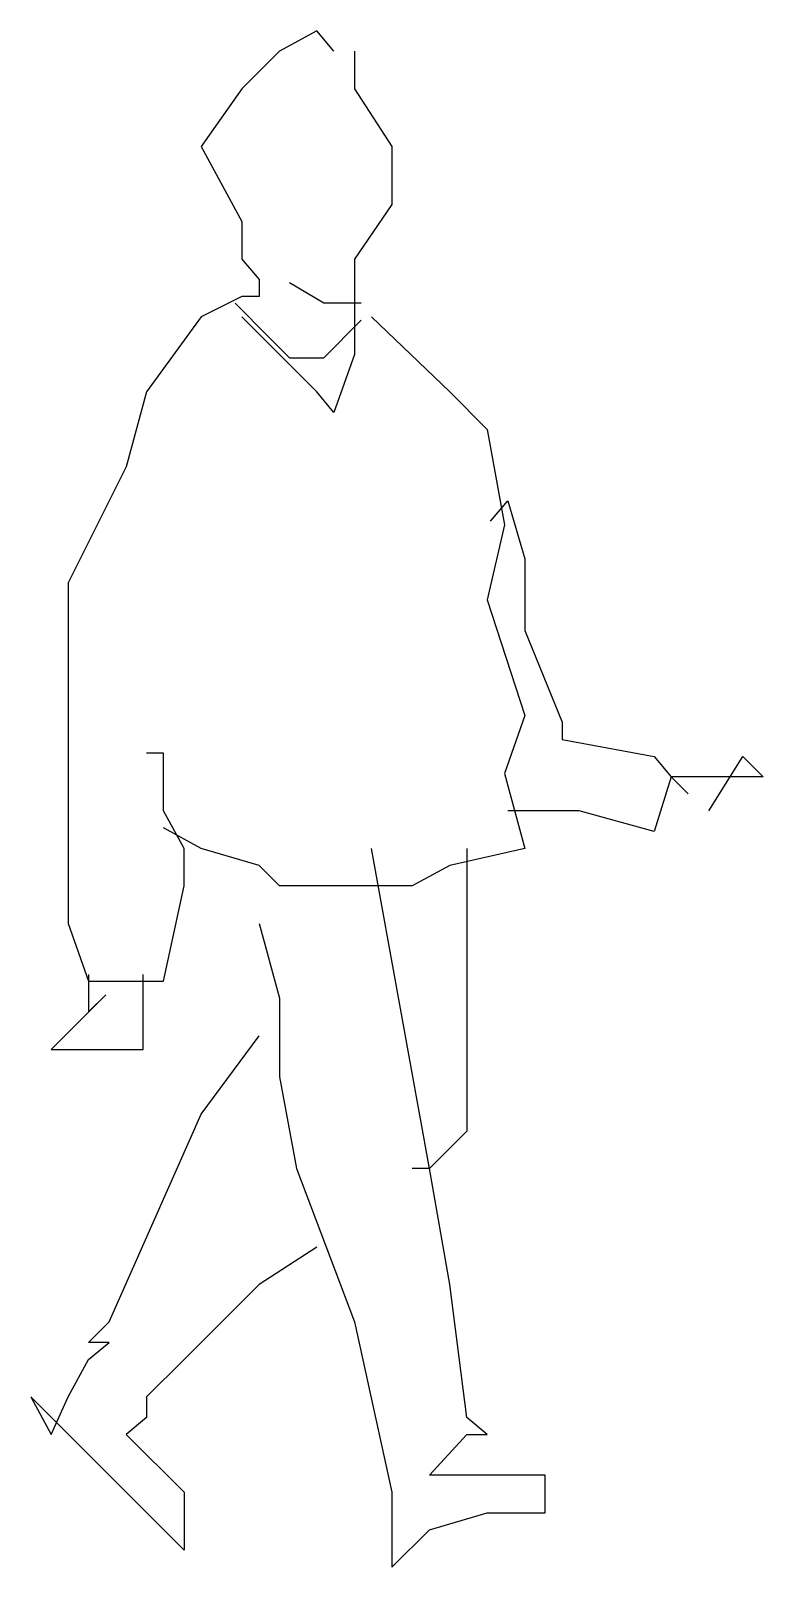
# Model space of a CAD drawing. Extents: x 10927 to 11675, y 21499 to 23069.
import ezdxf

# ---------------------------------------------------------------- set-up
doc = ezdxf.new("R2010")
doc.units = 0
doc.header["$LTSCALE"] = 1270
doc.header["$MEASUREMENT"] = 0
doc.layers.get('0').update_dxf_attribs({"linetype": 'CONTINUOUS'})

msp = doc.modelspace()

# ---------------------------------------------------------------- linework, layer by layer
at = {"linetype": 'CONTINUOUS'}
for p, q in [((11219.4, 23068.8), (11181.1, 23047.9)), ((11236.8, 23047.9), (11219.4, 23068.8)), ((11181.1, 23047.9), (11142.8, 23009.6)), ((11257.6, 23047.9), (11257.6, 23027)), ((11257.6, 23027), (11257.6, 23009.6)), ((11142.8, 23009.6), (11101, 22950.5)), ((11257.6, 23009.6), (11295.9, 22950.5)), ((11101, 22950.5), (11142.8, 22873.9)), ((11295.9, 22950.5), (11295.9, 22891.3)), ((11295.9, 22891.3), (11257.6, 22835.6)), ((11142.8, 22873.9), (11142.8, 22835.6)), ((11142.8, 22835.6), (11160.2, 22814.8)), ((11257.6, 22835.6), (11257.6, 22797.4)), ((11160.2, 22814.8), (11160.2, 22797.4)), ((11226.3, 22790.4), (11191.5, 22811.3)), ((11142.8, 22797.4), (11101, 22776.5)), ((11135.8, 22790.4), (11170.6, 22755.6)), ((11160.2, 22797.4), (11142.8, 22797.4)), ((11264.6, 22790.4), (11226.3, 22790.4)), ((11257.6, 22797.4), (11257.6, 22738.2)), ((11101, 22776.5), (11045.4, 22699.9)), ((11181.1, 22738.2), (11142.8, 22776.5)), ((11275, 22776.5), (11355.1, 22699.9)), ((11226.3, 22734.7), (11264.6, 22773)), ((11170.6, 22755.6), (11191.5, 22734.7)), ((11219.4, 22699.9), (11181.1, 22738.2)), ((11191.5, 22734.7), (11226.3, 22734.7)), ((11257.6, 22738.2), (11236.8, 22679)), ((11045.4, 22699.9), (11024.5, 22623.4)), ((11236.8, 22679), (11219.4, 22699.9)), ((11355.1, 22699.9), (11393.4, 22661.6)), ((11393.4, 22661.6), (11410.8, 22564.2)), ((11024.5, 22623.4), (10965.3, 22505)), ((11396.8, 22567.7), (11414.2, 22588.6)), ((11414.2, 22588.6), (11431.6, 22529.4)), ((11410.8, 22564.2), (11393.4, 22487.6)), ((11431.6, 22529.4), (11431.6, 22456.3)), ((10965.3, 22505), (10965.3, 22351.9)), ((11393.4, 22487.6), (11431.6, 22369.3)), ((11431.6, 22456.3), (11469.9, 22362.4)), ((11431.6, 22369.3), (11410.8, 22310.2)), ((10965.3, 22351.9), (10965.3, 22271.9)), ((11469.9, 22362.4), (11469.9, 22345)), ((11469.9, 22345), (11563.9, 22327.6)), ((11062.8, 22331), (11045.4, 22331)), ((11062.8, 22271.9), (11062.8, 22331)), ((11563.9, 22327.6), (11581.3, 22306.7)), ((11619.6, 22271.9), (11654.4, 22327.6)), ((11654.4, 22327.6), (11675.2, 22306.7)), ((11410.8, 22310.2), (11431.6, 22233.6)), ((11581.3, 22306.7), (11563.9, 22251)), ((11581.3, 22306.7), (11598.7, 22289.3)), ((11675.2, 22306.7), (11581.3, 22306.7)), ((10965.3, 22271.9), (10965.3, 22157)), ((11083.6, 22233.6), (11062.8, 22271.9)), ((11487.3, 22271.9), (11414.2, 22271.9)), ((11563.9, 22251), (11487.3, 22271.9)), ((11101, 22233.6), (11062.8, 22254.5)), ((11083.6, 22195.3), (11083.6, 22233.6)), ((11160.2, 22216.2), (11101, 22233.6)), ((11334.2, 21906.5), (11275, 22233.6)), ((11431.6, 22233.6), (11355.1, 22216.2)), ((11372.5, 22233.6), (11372.5, 22157)), ((11181.1, 22195.3), (11160.2, 22216.2)), ((11355.1, 22216.2), (11316.8, 22195.3)), ((11062.8, 22097.9), (11083.6, 22195.3)), ((11275, 22195.3), (11181.1, 22195.3)), ((11295.9, 22195.3), (11275, 22195.3)), ((11316.8, 22195.3), (11295.9, 22195.3)), ((10965.3, 22157), (10986.2, 22097.9)), ((11160.2, 22157), (11181.1, 22080.5)), ((11372.5, 22157), (11372.5, 22059.6)), ((10986.2, 22104.8), (10986.2, 22066.6)), ((11041.9, 22028.3), (11041.9, 22104.8)), ((11003.6, 22084), (10947.9, 22028.3)), ((10986.2, 22097.9), (11045.4, 22097.9)), ((10986.2, 22066.6), (11003.6, 22084)), ((11045.4, 22097.9), (11062.8, 22097.9)), ((11181.1, 22080.5), (11181.1, 22000.4)), ((11372.5, 22059.6), (11372.5, 21944.8)), ((11101, 21962.2), (11160.2, 22042.2)), ((10947.9, 22028.3), (11041.9, 22028.3)), ((11181.1, 22000.4), (11198.5, 21906.5)), ((11007.1, 21749.9), (11101, 21962.2)), ((11372.5, 21944.8), (11334.2, 21906.5)), ((11198.5, 21906.5), (11257.6, 21749.9)), ((11334.2, 21906.5), (11316.8, 21906.5)), ((11355.1, 21788.2), (11334.2, 21906.5)), ((11219.4, 21826.4), (11160.2, 21788.2)), ((11160.2, 21788.2), (11083.6, 21711.6)), ((11372.5, 21652.4), (11355.1, 21788.2)), ((10986.2, 21729), (11007.1, 21749.9)), ((11257.6, 21749.9), (11295.9, 21575.9)), ((11007.1, 21729), (10986.2, 21729)), ((10986.2, 21711.6), (11007.1, 21729)), ((10965.3, 21673.3), (10986.2, 21711.6)), ((11083.6, 21711.6), (11045.4, 21673.3)), ((10927, 21673.3), (10947.9, 21635)), ((11083.6, 21516.7), (10927, 21673.3)), ((10947.9, 21635), (10965.3, 21673.3)), ((11045.4, 21673.3), (11045.4, 21652.4)), ((11045.4, 21652.4), (11024.5, 21635)), ((11393.4, 21635), (11372.5, 21652.4)), ((11024.5, 21635), (11083.6, 21575.9)), ((11334.2, 21593.3), (11372.5, 21635)), ((11372.5, 21635), (11393.4, 21635)), ((11393.4, 21593.3), (11334.2, 21593.3)), ((11452.5, 21593.3), (11393.4, 21593.3)), ((11452.5, 21555), (11452.5, 21593.3)), ((11083.6, 21575.9), (11083.6, 21537.6)), ((11295.9, 21575.9), (11295.9, 21499.3)), ((11334.2, 21537.6), (11393.4, 21555)), ((11393.4, 21555), (11452.5, 21555)), ((11083.6, 21537.6), (11083.6, 21516.7)), ((11295.9, 21499.3), (11334.2, 21537.6))]:
    msp.add_line(p, q, dxfattribs=at)

doc.saveas('drawing.dxf')
